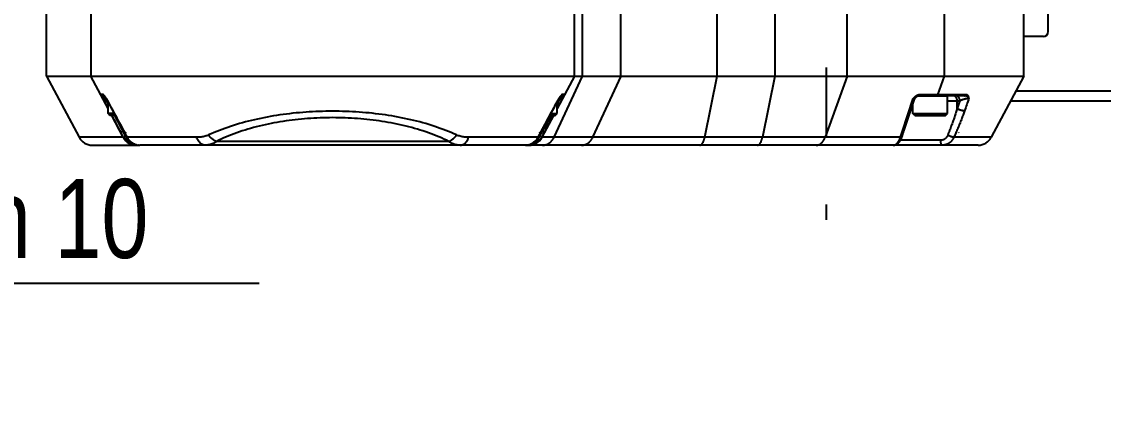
# Model space of a CAD drawing. Extents: x 0 to 3364, y 0 to 2376.
# Drawn here: x 1660.5 to 1879.7, y 1773.5 to 1853 of the extents above; entities that cross this region are included whole.
import ezdxf

# ---------------------------------------------------------------- set-up
doc = ezdxf.new("R2010")
doc.units = 0
doc.header["$LTSCALE"] = 185.02
doc.header["$PDMODE"] = 3
doc.header["$PDSIZE"] = 0.3125
doc.linetypes.add('CENTER', pattern=[0.6, 0.375, -0.075, 0.075, -0.075])
doc.layers.get('0').update_dxf_attribs({"linetype": 'CONTINUOUS'})
doc.layers.get('DEFPOINTS').update_dxf_attribs({"linetype": 'CONTINUOUS'})
doc.layers.add('95_ALL_DIM', color=7, linetype='CONTINUOUS')
doc.layers.add('DEFAULT_1', color=7, linetype='CENTER')
doc.styles.get("Standard").update_dxf_attribs({"font": 'txt', "width": 0.8})
doc.dimstyles.new('DIMSTYLE_17', dxfattribs={"dimtxt": 16, "dimasz": 6, "dimexe": 0.18, "dimexo": 0.0625, "dimgap": 0.09, "dimtad": 1, "dimtih": 1, "dimtoh": 1, "dimdec": 3, "dimdsep": 46, "dimtxsty": 'Standard', "dimblk": 'OPEN', "dimblk1": 'OPEN', "dimblk2": 'OPEN', "dimcen": 0.09, "dimadec": 0, "dimazin": 0, "dimtp": 0.1, "dimtm": 0.1, "dimtfac": 1, "dimtdec": 3, "dimtofl": 0, "dimtmove": 0, "dimatfit": 3, "dimldrblk": 'OPEN', "dimfxl": 1, "dimtolj": 1, "dimarcsym": 0})

# ---------------------------------------------------------------- blocks, each defined once
blk = doc.blocks.new('_OPEN')
at = {"color": 0, "linetype": 'ByBlock'}
for p, q in [((0, 0), (-1, 0.233)), ((-1, -0.233), (0, 0)), ((-1, 0), (0, 0))]:
    blk.add_line(p, q, dxfattribs=at)
blk = doc.blocks.new('*D70')
at = {"layer": '95_ALL_DIM', "color": 0, "transparency": 16777216}
for p, q in [((1514.45, 1799.96), (1448.48, 1917.47)), ((1708.65, 1799.96), (1514.45, 1799.96))]:
    blk.add_line(p, q, dxfattribs=at)
at = {"layer": 'DEFPOINTS', "color": 0, "transparency": 16777216}
for p in [(1445.54, 1922.7), (1447.5, 1919.21)]:
    blk.add_point(p, dxfattribs=at)
at = {"layer": '95_ALL_DIM', "color": 0, "transparency": 16777216, "xscale": 6, "yscale": 6, "zscale": 6, "rotation": 119.3088437469556}
blk.add_blockref('_OPEN', (1445.54, 1922.7), dxfattribs=at)
at = {"layer": '95_ALL_DIM', "color": 0, "transparency": 16777216, "insert": (1624.39, 1810.71), "char_height": 16, "attachment_point": 5}
blk.add_mtext('\\A1;2-M∅4 depth 10', dxfattribs=at)

msp = doc.modelspace()

# ---------------------------------------------------------------- linework, layer by layer
for p, q in [((1772.5239, 1841.9577), (1772.5239, 1868.9577)), ((1774.0741, 1862.9577), (1774.0741, 1841.9577)), ((1781.9477, 1841.9577), (1781.9477, 1862.9577)), ((1801.4124, 1841.9577), (1801.4124, 1862.9577)), ((1813.1003, 1862.9577), (1813.1003, 1841.9577)), ((1827.7228, 1862.9577), (1827.7228, 1841.9577)), ((1847.3933, 1858.4577), (1847.3933, 1841.9577)), ((1863.5239, 1858.4577), (1863.5239, 1841.9577)), ((1665.5239, 1857.9577), (1665.5239, 1841.9577)), ((1674.5239, 1857.9577), (1674.5239, 1841.9577)), ((1868.5239, 1850.9577), (1868.5239, 1858.219)), ((1867.5239, 1849.9577), (1863.5239, 1849.9577)), ((1665.5239, 1841.9577), (1863.5678, 1841.9577)), ((1665.5678, 1841.9577), (1672.1655, 1829.5492)), ((1678.0239, 1835.3751), (1674.5239, 1841.9577)), ((1774.1181, 1841.9577), (1768.3678, 1829.5492)), ((1772.5239, 1841.9577), (1769.0239, 1835.3751)), ((1776.2414, 1829.5492), (1781.9916, 1841.9577)), ((1798.9166, 1829.5492), (1801.4563, 1841.9577)), ((1813.1442, 1841.9577), (1810.6045, 1829.5492)), ((1827.7667, 1841.9577), (1823.2975, 1829.5492)), ((1847.4373, 1841.9577), (1846.073, 1838.1699)), ((1863.5678, 1841.9577), (1856.9701, 1829.5492)), ((1861.9727, 1838.9577), (1885.5239, 1838.9577)), ((1676.7045, 1838.2229), (1676.5097, 1838.2229)), ((1676.9823, 1838.2229), (1676.7045, 1838.2229)), ((1677.2572, 1837.9577), (1676.9512, 1837.9577)), ((1677.2188, 1837.8189), (1677.2867, 1837.7123)), ((1677.3994, 1837.5281), (1677.4358, 1837.4669)), ((1677.4355, 1837.4675), (1677.4574, 1837.4285)), ((1677.4578, 1837.7012), (1677.5011, 1837.6396)), ((1678.0239, 1836.3671), (1677.4608, 1837.4221)), ((1678.0239, 1834.3577), (1678.0239, 1836.7133)), ((1768.4249, 1835.6047), (1769.4125, 1837.4328)), ((1769.5877, 1837.4234), (1769.0239, 1836.3671)), ((1769.0239, 1834.3577), (1769.0239, 1836.7133)), ((1769.539, 1837.6286), (1769.5806, 1837.6879)), ((1769.5806, 1837.6879), (1769.6202, 1837.743)), ((1769.5904, 1837.4285), (1769.6126, 1837.468)), ((1769.6125, 1837.4679), (1769.6903, 1837.5974)), ((1769.6903, 1837.5974), (1769.7325, 1837.6663)), ((1769.7325, 1837.6663), (1769.7752, 1837.7347)), ((1769.7752, 1837.7347), (1769.8033, 1837.779)), ((1770.0966, 1837.9577), (1769.7906, 1837.9577)), ((1769.8033, 1837.779), (1769.8309, 1837.8218)), ((1769.8265, 1837.9964), (1769.8351, 1838.005)), ((1769.8963, 1837.92), (1769.9224, 1837.9577)), ((1770.0966, 1838.2229), (1770.0655, 1838.2229)), ((1770.5381, 1838.2229), (1770.0966, 1838.2229)), ((1838.9536, 1830.7972), (1841.1611, 1837.4271)), ((1839.2623, 1830.8239), (1841.4094, 1837.2732)), ((1848.1025, 1837.8577), (1841.9225, 1837.8577)), ((1842.1293, 1837.9311), (1842.129, 1837.931)), ((1851.5615, 1837.9577), (1842.3437, 1837.9577)), ((1851.8432, 1838.1699), (1842.5829, 1838.1699)), ((1848.1025, 1834.3577), (1848.1025, 1837.8577)), ((1848.1025, 1836.9577), (1850.6052, 1836.9577)), ((1850.0686, 1835.408), (1850.0686, 1836.9577)), ((1860.9093, 1836.9577), (1898.5239, 1836.9577)), ((1679.297, 1834.3577), (1678.0239, 1834.3577)), ((1678.4239, 1833.9577), (1678.0239, 1834.3577)), ((1767.2846, 1833.4955), (1768.4249, 1835.6047)), ((1767.7508, 1834.3577), (1769.0239, 1834.3577)), ((1768.6239, 1833.9577), (1769.0239, 1834.3577)), ((1841.1025, 1834.3577), (1841.1025, 1836.3513)), ((1841.1025, 1834.3577), (1848.1025, 1834.3577)), ((1841.5025, 1833.9577), (1841.1025, 1834.3577)), ((1847.7025, 1833.9577), (1848.1025, 1834.3577)), ((1679.5133, 1833.9577), (1678.4239, 1833.9577)), ((1681.1216, 1829.5492), (1678.7776, 1833.9577)), ((1679.3099, 1833.9577), (1680.7612, 1831.2384)), ((1679.3706, 1834.2215), (1680.481, 1832.1688)), ((1768.2702, 1833.9577), (1765.9262, 1829.5492)), ((1766.2385, 1831.5617), (1767.2846, 1833.4955)), ((1767.7379, 1833.9577), (1766.3045, 1831.2719)), ((1767.5345, 1833.9577), (1768.6239, 1833.9577)), ((1841.5025, 1833.9577), (1847.7025, 1833.9577)), ((1680.6411, 1830.5815), (1681.0072, 1830.7762)), ((1680.6417, 1831.4625), (1680.8133, 1831.5541)), ((1680.6565, 1831.8733), (1680.6445, 1831.8668)), ((1680.7612, 1831.2384), (1681.0783, 1830.6425)), ((1681.0783, 1830.6425), (1681.3949, 1830.0454)), ((1681.3949, 1830.0454), (1681.6558, 1829.5519)), ((1681.5239, 1830.5858), (1681.5239, 1830.4577)), ((1681.5239, 1830.4577), (1681.5935, 1830.4577)), ((1765.1693, 1829.5534), (1765.5071, 1830.1934)), ((1765.392, 1829.5519), (1765.7951, 1830.3139)), ((1765.4543, 1830.4577), (1765.5239, 1830.4577)), ((1765.5071, 1830.1934), (1765.6901, 1830.538)), ((1765.5239, 1830.5858), (1765.5239, 1830.4577)), ((1765.7951, 1830.3139), (1765.9874, 1830.6761)), ((1765.9874, 1830.6761), (1766.3045, 1831.2719)), ((1766.4067, 1830.5815), (1766.0406, 1830.7762)), ((1766.4061, 1831.4625), (1766.2344, 1831.5541)), ((1766.3913, 1831.8733), (1766.4033, 1831.8668)), ((1850.3639, 1830.4577), (1850.2968, 1830.4577)), ((1850.3639, 1830.5082), (1850.3639, 1830.4577)), ((1681.1904, 1829.5492), (1672.1655, 1829.5492)), ((1674.8143, 1827.9577), (1684.4686, 1827.9577)), ((1681.6558, 1829.552), (1681.7008, 1829.4699)), ((1695.9645, 1829.5492), (1681.8969, 1829.5492)), ((1684.4374, 1827.9579), (1684.4722, 1827.9577)), ((1762.5756, 1827.9577), (1684.4722, 1827.9577)), ((1747.0739, 1828.7191), (1699.9739, 1828.7191)), ((1765.1509, 1829.5492), (1751.0833, 1829.5492)), ((1762.5756, 1827.9577), (1762.6132, 1827.9579)), ((1854.3213, 1827.9577), (1762.6132, 1827.9577)), ((1762.6141, 1827.958), (1762.7586, 1827.9637)), ((1762.7722, 1827.9578), (1762.861, 1827.9591)), ((1762.861, 1827.9591), (1763.1384, 1827.9809)), ((1765.3682, 1829.5079), (1765.392, 1829.552)), ((1838.5586, 1829.5492), (1765.8573, 1829.5492)), ((1846.7293, 1828.9577), (1838.5861, 1828.9577)), ((1856.9701, 1829.5492), (1849.4008, 1829.5492))]:
    msp.add_line(p, q)
for points in [[(1677.1253, 1837.9577), (1677.133, 1837.9468), (1677.1592, 1837.9087), (1677.1879, 1837.866), (1677.2188, 1837.8189)], [(1677.1936, 1838.0228), (1677.1993, 1838.0177), (1677.2112, 1838.0065), (1677.2292, 1837.9882), (1677.2516, 1837.964)], [(1677.2516, 1837.964), (1677.2778, 1837.9342), (1677.308, 1837.8982), (1677.3413, 1837.8568), (1677.3775, 1837.8101), (1677.4164, 1837.7581), (1677.4578, 1837.7012)], [(1677.2867, 1837.7123), (1677.323, 1837.6538), (1677.3608, 1837.5921), (1677.3994, 1837.5281)], [(1677.5011, 1837.6396), (1677.5463, 1837.5739), (1677.5892, 1837.5097)], [(1677.5893, 1837.5096), (1677.6047, 1837.4855), (1677.6353, 1837.4328)], [(1677.6353, 1837.4328), (1677.8207, 1837.0896), (1679.3706, 1834.2215)], [(1769.4125, 1837.4328), (1769.4373, 1837.476), (1769.4587, 1837.5099)], [(1769.4586, 1837.5097), (1769.4957, 1837.5651), (1769.539, 1837.6286)], [(1769.6202, 1837.743), (1769.6578, 1837.7936), (1769.693, 1837.8396), (1769.7257, 1837.8808), (1769.7558, 1837.9175), (1769.7831, 1837.9493), (1769.8066, 1837.9754), (1769.8265, 1837.9964)], [(1769.8309, 1837.8218), (1769.8578, 1837.8628), (1769.8709, 1837.8824), (1769.8838, 1837.9016), (1769.8963, 1837.92)], [(1842.129, 1837.931), (1842.1413, 1837.9338), (1842.1664, 1837.9391), (1842.1911, 1837.9438), (1842.2155, 1837.9477), (1842.2394, 1837.951), (1842.263, 1837.9536), (1842.2861, 1837.9556), (1842.3087, 1837.9569), (1842.3309, 1837.9575), (1842.3434, 1837.9577)], [(1680.481, 1832.1688), (1680.7912, 1831.5953), (1680.9738, 1831.2559), (1681.1567, 1830.9147), (1681.3397, 1830.5718), (1681.5228, 1830.2272)], [(1681.5228, 1830.2272), (1681.706, 1829.8809), (1681.8785, 1829.5534)], [(1765.6901, 1830.538), (1765.873, 1830.881), (1766.0559, 1831.2222), (1766.2385, 1831.5617)], [(1838.9555, 1829.8545), (1838.9974, 1829.9919), (1839.04, 1830.1297), (1839.0832, 1830.2679), (1839.127, 1830.4064), (1839.1715, 1830.5452), (1839.2166, 1830.6844), (1839.2623, 1830.8239)], [(1681.7008, 1829.4699), (1681.8513, 1829.2316), (1682.0233, 1829.0087)], [(1681.8786, 1829.5535), (1682.011, 1829.326), (1682.1588, 1829.1159), (1682.3237, 1828.9195), (1682.5045, 1828.7379), (1682.6998, 1828.5726), (1682.9083, 1828.4248), (1683.1283, 1828.2955), (1683.3579, 1828.186), (1683.5956, 1828.0973), (1683.8395, 1828.0298), (1684.0878, 1827.9841), (1684.3384, 1827.9609), (1684.4366, 1827.958)], [(1682.0233, 1829.0087), (1682.2151, 1828.803), (1682.4253, 1828.6162), (1682.652, 1828.4501), (1682.8929, 1828.3062), (1683.1459, 1828.1857), (1683.4085, 1828.0901), (1683.6781, 1828.0199), (1683.9527, 1827.9757)], [(1683.9527, 1827.9757), (1684.2299, 1827.9581), (1684.2757, 1827.9578)], [(1762.7586, 1827.9637), (1763.0683, 1828.0012), (1763.3733, 1828.0729), (1763.6697, 1828.1776), (1763.9539, 1828.3141), (1764.2228, 1828.4806), (1764.4732, 1828.6752), (1764.7019, 1828.8955), (1764.9067, 1829.1392), (1765.0849, 1829.4036), (1765.1693, 1829.5536)], [(1763.1384, 1827.9809), (1763.4129, 1828.0293), (1763.6818, 1828.1036), (1763.9432, 1828.2034), (1764.1945, 1828.3277), (1764.4332, 1828.4753), (1764.6573, 1828.6447), (1764.8645, 1828.8345), (1765.0531, 1829.0428)], [(1765.0531, 1829.0428), (1765.2215, 1829.2679), (1765.3682, 1829.5079)], [(1837.1205, 1827.9577), (1837.1366, 1827.9578), (1837.1728, 1827.9587), (1837.209, 1827.9607), (1837.245, 1827.9636), (1837.281, 1827.9676), (1837.317, 1827.9725), (1837.3531, 1827.9785), (1837.3892, 1827.9855), (1837.4254, 1827.9936), (1837.4618, 1828.0027), (1837.4982, 1828.0129), (1837.5349, 1828.0243), (1837.5717, 1828.0368), (1837.6088, 1828.0506), (1837.6459, 1828.0655), (1837.6832, 1828.0817), (1837.7205, 1828.0992), (1837.7577, 1828.1179), (1837.7948, 1828.1378), (1837.8319, 1828.1589), (1837.8686, 1828.1812), (1837.9051, 1828.2047), (1837.9414, 1828.2294), (1837.9773, 1828.2552), (1838.0128, 1828.282), (1838.048, 1828.3101), (1838.083, 1828.3393), (1838.1177, 1828.3698), (1838.1521, 1828.4016), (1838.1865, 1828.4348), (1838.2208, 1828.4695), (1838.2551, 1828.5058), (1838.2893, 1828.5437), (1838.3238, 1828.5837), (1838.3583, 1828.6255), (1838.3922, 1828.6687), (1838.4257, 1828.7131), (1838.4586, 1828.7589), (1838.4906, 1828.8054), (1838.5215, 1828.8524), (1838.5515, 1828.9), (1838.5806, 1828.9482), (1838.6089, 1828.997), (1838.6363, 1829.0465), (1838.6629, 1829.0965), (1838.6888, 1829.1472), (1838.7138, 1829.1984), (1838.738, 1829.2503), (1838.7615, 1829.3028), (1838.7842, 1829.3558), (1838.8062, 1829.4095), (1838.8274, 1829.4638), (1838.8479, 1829.5187), (1838.8676, 1829.5743), (1838.8866, 1829.6305), (1838.9049, 1829.6873), (1838.9555, 1829.8545)]]:
    msp.add_lwpolyline(points)
for centre, radius, start, end in [((1867.5239, 1850.9577), 1, 270, 360), ((1676.9512, 1838.4577), 0.5, 207.999927, 269.999846), ((1770.0966, 1838.4577), 0.5, 270.00007, 332.000033), ((1842.3583, 1836.9577), 1, 103.239772, 161.584326), ((1848.0025, 1837.8577), 0.1, 0, 90), ((1674.8143, 1830.9577), 3, 208, 270), ((1683.7704, 1830.9577), 3, 208.669363, 270), ((1763.2774, 1830.9577), 3, 270, 331.329418), ((1854.3213, 1830.9577), 3, 270, 332)]:
    msp.add_arc(centre, radius, start, end)
for points, start_tangent, end_tangent in [([(1676.6961, 1838.0308), (1676.7076, 1838.0021), (1676.7338, 1837.9471)], (0.37085883, -0.92868925), (0.45451798, -0.89073756)), ([(1676.7338, 1837.9471), (1676.7619, 1837.893), (1676.8151, 1837.7877), (1676.8654, 1837.689)], (0.45451798, -0.89073756), (0.45673965, -0.88960041)), ([(1676.8654, 1837.689), (1676.9154, 1837.5917), (1676.9696, 1837.4869)], (0.45673965, -0.88960041), (0.46015893, -0.88783656)), ([(1677.0519, 1837.9577), (1676.9622, 1837.8794), (1676.9422, 1837.7741), (1676.9413, 1837.6788)], (-0.99999934, -0.00114609), (0.04091835, -0.99916249)), ([(1676.9413, 1837.6788), (1676.9419, 1837.6674), (1676.9542, 1837.5695), (1676.9745, 1837.4914)], (0.04091835, -0.99916249), (0.31399199, -0.94942563)), ([(1676.9696, 1837.4869), (1676.99, 1837.4475)], (0.46015893, -0.88783656), (0.46130242, -0.88724296)), ([(1676.9745, 1837.4914), (1676.9883, 1837.4542)], (0.31399199, -0.94942563), (0.38618736, -0.92242036)), ([(1677.0081, 1838.2202), (1676.9823, 1838.2229)], (-0.97784501, 0.20933022), (-0.99999895, 0.00145206)), ([(1677.0134, 1838.1717), (1676.9823, 1838.2229)], (-0.56867377, 0.82256316), (-0.46573838, 0.88492246)), ([(1676.9883, 1837.4542), (1677.0007, 1837.4272)], (0.38618736, -0.92242036), (0.44521296, -0.89542472)), ([(1676.99, 1837.4475), (1677.0007, 1837.4269)], (0.46130242, -0.88724296), (0.46195173, -0.88690507)), ([(1677.0006, 1837.4272), (1677.2427, 1837.3449), (1677.5357, 1837.2454)], (0.94270502, -0.3336274), (0.94646301, -0.32281227)), ([(1677.0801, 1837.2777), (1677.0007, 1837.4269)], (-0.4695345, 0.88291412), (-0.46953424, 0.88291427)), ([(1677.1418, 1838.1184), (1677.0081, 1838.2202)], (-0.63966742, 0.7686518), (-0.97784501, 0.20933022)), ([(1677.2135, 1838.0029), (1677.0925, 1838.0822), (1677.0134, 1838.1717)], (-0.90791862, 0.41914648), (-0.56867377, 0.82256316)), ([(1677.0961, 1837.2475), (1677.0801, 1837.2777)], (-0.46953456, 0.8829141), (-0.46953451, 0.88291412)), ([(1677.122, 1837.1989), (1677.0961, 1837.2475)], (-0.46953464, 0.88291405), (-0.46953456, 0.8829141)), ([(1677.1382, 1837.1685), (1677.122, 1837.1989)], (-0.46953469, 0.88291402), (-0.46953464, 0.88291405)), ([(1678.0239, 1835.5029), (1677.1382, 1837.1685)], (-0.4695363, 0.88291317), (-0.46953469, 0.88291402)), ([(1677.1773, 1838.0748), (1677.1418, 1838.1184)], (-0.63141903, 0.77544181), (-0.63966742, 0.7686518)), ([(1677.4251, 1837.7632), (1677.3005, 1837.9291), (1677.1773, 1838.0748)], (-0.58033666, 0.81437667), (-0.63141903, 0.77544181)), ([(1677.3138, 1837.8884), (1677.3183, 1837.8478), (1677.3424, 1837.7123), (1677.3483, 1837.6883)], (0.07160412, -0.99743313), (0.25065987, -0.96807522)), ([(1677.3483, 1837.6883), (1677.3867, 1837.5684), (1677.4355, 1837.4676)], (0.25065987, -0.96807522), (0.50877061, -0.86090212)), ([(1677.652, 1837.4271), (1677.5438, 1837.5921), (1677.4251, 1837.7632)], (-0.53932272, 0.84209916), (-0.58033666, 0.81437667)), ([(1677.4574, 1837.4286), (1677.5863, 1837.3847), (1677.6782, 1837.3535)], (0.94716484, -0.3207472), (0.94670762, -0.32209421)), ([(1677.652, 1837.4271), (1677.5893, 1837.5095)], (-0.65515164, 0.75549741), (-0.55323096, 0.83302791)), ([(1677.6407, 1837.431), (1677.652, 1837.4271)], (-0.94965576, 0.31329528), (0.94610019, -0.3238741)), ([(1677.652, 1837.4271), (1679.1639, 1834.6308), (1680.6565, 1831.8733)], (0.47539745, -0.87977114), (0.47627879, -0.87929432)), ([(1766.3913, 1831.8733), (1767.8855, 1834.6337), (1769.3958, 1837.4271)], (0.47627879, 0.87929432), (0.47539755, 0.87977109)), ([(1769.9096, 1837.1685), (1769.0239, 1835.5029)], (-0.4695344, -0.88291418), (-0.46953506, -0.88291383)), ([(1769.3696, 1837.3534), (1769.5872, 1837.4274)], (0.94658198, 0.32246327), (-0.94568436, -0.32508628)), ([(1769.4584, 1837.51), (1769.3956, 1837.4269)], (-0.55236505, -0.83360234), (-0.65331949, -0.75708233)), ([(1769.3957, 1837.427), (1769.4125, 1837.4329)], (0.94540921, 0.32588561), (-0.94748447, -0.31980179)), ([(1769.4171, 1837.4602), (1769.3958, 1837.4271)], (-0.54267006, -0.83994596), (-0.53833846, -0.84272873)), ([(1769.5847, 1837.7097), (1769.5337, 1837.636), (1769.4617, 1837.5285), (1769.4171, 1837.4602)], (-0.57468759, -0.81837288), (-0.54267006, -0.83994596)), ([(1769.9135, 1838.1186), (1769.8591, 1838.0623), (1769.7758, 1837.9645), (1769.6922, 1837.8576), (1769.6109, 1837.7468), (1769.5847, 1837.7097)], (-0.70397413, -0.71022561), (-0.57468759, -0.81837288)), ([(1769.5904, 1837.4285), (1769.5872, 1837.4274)], (-0.94562302, -0.32526467), (-0.94568436, -0.32508627)), ([(1769.6123, 1837.4682), (1769.6425, 1837.5248), (1769.6804, 1837.6223), (1769.6911, 1837.6573)], (0.50901934, 0.86075508), (0.2758338, 0.96120534)), ([(1769.6223, 1837.2828), (1769.7204, 1837.3161)], (0.94688261, 0.32157943), (0.94692814, 0.32144532)), ([(1769.6911, 1837.6573), (1769.7037, 1837.7052)], (0.2758338, 0.96120534), (0.23660514, 0.97160589)), ([(1769.7037, 1837.7052), (1769.7094, 1837.7296), (1769.719, 1837.7791)], (0.23660514, 0.97160589), (0.16931683, 0.98556167)), ([(1769.719, 1837.7791), (1769.7286, 1837.8403), (1769.7346, 1837.8885)], (0.16931683, 0.98556167), (0.07468885, 0.99720689)), ([(1769.7204, 1837.3161), (1769.8058, 1837.3451)], (0.94692814, 0.32144532), (0.94699432, 0.3212503)), ([(1769.8058, 1837.3451), (1769.8781, 1837.3696)], (0.94699432, 0.3212503), (0.94697622, 0.32130366)), ([(1769.8341, 1838.0029), (1769.9554, 1838.0822), (1770.0344, 1838.1717)], (0.90802075, 0.4189252), (0.56865299, 0.82257752)), ([(1769.8781, 1837.3696), (1770.0389, 1837.4243)], (0.94697622, 0.32130366), (0.94632665, 0.3232118)), ([(1769.9251, 1837.1975), (1769.9096, 1837.1685)], (-0.46953438, -0.88291419), (-0.4695344, -0.88291418)), ([(1770.0655, 1838.2229), (1769.9387, 1838.144), (1769.9135, 1838.1186)], (-0.99999889, 0.00148783), (-0.70397413, -0.71022561)), ([(1769.9517, 1837.2475), (1769.9251, 1837.1975)], (-0.46953435, -0.8829142), (-0.46953438, -0.88291419)), ([(1769.9683, 1837.2787), (1769.9517, 1837.2475)], (-0.46953434, -0.88291421), (-0.46953435, -0.8829142)), ([(1770.0472, 1837.4271), (1769.9683, 1837.2787)], (-0.46953424, -0.88291426), (-0.46953433, -0.88291421)), ([(1770.0086, 1837.9563), (1769.996, 1837.9577)], (-0.97848079, 0.20633793), (-0.99999969, 0.00078682)), ([(1770.0707, 1837.483), (1770.0811, 1837.5158), (1770.1023, 1837.6273), (1770.1071, 1837.7481), (1770.0894, 1837.8677), (1770.0086, 1837.9563)], (0.33218818, 0.94321313), (-0.97848079, 0.20633793)), ([(1770.0344, 1838.1717), (1770.0655, 1838.2229)], (0.56865299, 0.82257752), (0.46573598, 0.88492372)), ([(1770.0389, 1837.4243), (1770.0472, 1837.4271)], (0.94632665, 0.3232118), (0.9462699, 0.32337791)), ([(1770.0472, 1837.4271), (1770.0552, 1837.4442)], (0.44388811, 0.89608222), (0.40788198, 0.91303466)), ([(1770.0472, 1837.4271), (1770.0537, 1837.4396)], (0.46123382, 0.88727863), (0.46102185, 0.88738878)), ([(1770.0537, 1837.4396), (1770.0827, 1837.4956)], (0.46102185, 0.88738878), (0.45985212, 0.88799551)), ([(1770.0552, 1837.4442), (1770.0707, 1837.483)], (0.40788198, 0.91303466), (0.33218818, 0.94321313)), ([(1770.0827, 1837.4956), (1770.0907, 1837.511), (1770.1161, 1837.5601)], (0.45985212, 0.88799551), (0.45855854, 0.88866421)), ([(1770.1161, 1837.5601), (1770.1434, 1837.6131), (1770.202, 1837.7274)], (0.45855854, 0.88866421), (0.45173931, 0.89214999)), ([(1770.202, 1837.7274), (1770.2629, 1837.8473), (1770.2735, 1837.8675)], (0.45173931, 0.89214999), (0.46530522, 0.8851503)), ([(1770.2735, 1837.8675), (1770.3243, 1837.97), (1770.35, 1838.0317)], (0.46530522, 0.8851503), (0.42321566, 0.90602897)), ([(1842.5829, 1838.1699), (1842.4858, 1838.1659), (1842.3862, 1838.1541), (1842.2846, 1838.1344), (1842.1816, 1838.1071), (1842.0779, 1838.0722), (1841.9739, 1838.0299), (1841.8715, 1837.9813), (1841.7754, 1837.9292), (1841.6912, 1837.8783), (1841.6182, 1837.8301), (1841.5545, 1837.7846), (1841.4988, 1837.7424), (1841.4493, 1837.7027), (1841.4057, 1837.6661), (1841.3672, 1837.6323), (1841.3326, 1837.6007), (1841.3014, 1837.5714), (1841.2737, 1837.5445), (1841.2488, 1837.5197), (1841.2258, 1837.4962), (1841.204, 1837.4734), (1841.1827, 1837.4506), (1841.1611, 1837.4271)], (-1, -0.00000257), (-0.67123957, -0.74124047)), ([(1842.1204, 1837.9289), (1842.0607, 1837.9128), (1841.9849, 1837.8879), (1841.9074, 1837.8577), (1841.8292, 1837.823), (1841.7538, 1837.7857), (1841.6858, 1837.7494), (1841.6249, 1837.7149), (1841.5698, 1837.6825), (1841.5201, 1837.6523), (1841.4743, 1837.6239), (1841.4326, 1837.5978), (1841.3945, 1837.5737), (1841.359, 1837.5511), (1841.3259, 1837.5302), (1841.2956, 1837.511), (1841.2675, 1837.4932), (1841.2408, 1837.4765), (1841.2147, 1837.4602), (1841.1884, 1837.4439), (1841.1611, 1837.4271)], (-0.97158613, -0.23668628), (-0.85259934, -0.52256517)), ([(1841.1611, 1837.4271), (1841.2027, 1837.4246), (1841.2414, 1837.4203), (1841.2768, 1837.4143), (1841.3087, 1837.4065), (1841.3367, 1837.397), (1841.3608, 1837.3857), (1841.3806, 1837.3727), (1841.3961, 1837.358), (1841.4072, 1837.3414), (1841.4136, 1837.3232), (1841.4153, 1837.3031), (1841.4119, 1837.2815), (1841.4096, 1837.2736)], (0.99921273, -0.03967266), (-0.31559138, -0.94889519)), ([(1842.129, 1837.931), (1842.1204, 1837.9289)], (-0.97335524, -0.22930236), (-0.97158613, -0.23668628)), ([(1842.3437, 1837.9577), (1842.373, 1837.96), (1842.4019, 1837.967), (1842.4301, 1837.9785), (1842.4573, 1837.9945), (1842.4832, 1838.0148), (1842.5075, 1838.039), (1842.5299, 1838.067), (1842.55, 1838.0984), (1842.5678, 1838.1328), (1842.5829, 1838.1699)], (1, 0), (0.33886402, 0.94083536)), ([(1845.8338, 1837.9577), (1845.8604, 1837.9596), (1845.8867, 1837.9654), (1845.9126, 1837.9749), (1845.9376, 1837.9882), (1845.9617, 1838.0051), (1845.9846, 1838.0253), (1846.0059, 1838.0488), (1846.0257, 1838.0753), (1846.0435, 1838.1044), (1846.0593, 1838.1361), (1846.073, 1838.1699)], (1, 0), (0.33886446, 0.9408352)), ([(1850.0686, 1836.9577), (1850.0659, 1837.0402), (1850.0579, 1837.1222), (1850.0447, 1837.2031), (1850.0263, 1837.2824), (1850.0028, 1837.3593), (1849.9744, 1837.4336), (1849.9414, 1837.5046), (1849.9039, 1837.5719), (1849.8622, 1837.6349), (1849.8166, 1837.6934), (1849.7673, 1837.7468), (1849.7148, 1837.7948), (1849.6593, 1837.8371), (1849.6014, 1837.8734), (1849.5412, 1837.9035), (1849.4794, 1837.9271), (1849.4162, 1837.944), (1849.3522, 1837.9542), (1849.2877, 1837.9577)], (0, 1), (-1, 0)), ([(1850.6052, 1836.9577), (1850.6025, 1837.0402), (1850.5945, 1837.1222), (1850.5813, 1837.2031), (1850.5629, 1837.2824), (1850.5394, 1837.3593), (1850.5111, 1837.4336), (1850.478, 1837.5046), (1850.4405, 1837.5719), (1850.3988, 1837.6349), (1850.3532, 1837.6934), (1850.3039, 1837.7468), (1850.2514, 1837.7948), (1850.196, 1837.8371), (1850.138, 1837.8734), (1850.0778, 1837.9035), (1850.016, 1837.9271), (1849.9528, 1837.944), (1849.8888, 1837.9542), (1849.8243, 1837.9577)], (0, 1), (-1, 0)), ([(1850.6052, 1836.9577), (1850.3355, 1836.1787), (1850.0686, 1835.408)], (-0.32698728, -0.94502874), (-0.32744426, -0.9448705)), ([(1850.6052, 1836.9577), (1850.6704, 1836.9924), (1850.7392, 1837.0269), (1850.8111, 1837.0609), (1850.8855, 1837.0943), (1850.962, 1837.1267), (1851.0401, 1837.1581), (1851.1193, 1837.1883), (1851.199, 1837.2171), (1851.2788, 1837.2444), (1851.3583, 1837.2701), (1851.4371, 1837.2942), (1851.5147, 1837.3164), (1851.591, 1837.3369), (1851.6656, 1837.3556), (1851.7381, 1837.3724), (1851.8086, 1837.3874), (1851.8767, 1837.4005), (1851.9425, 1837.4119), (1852.0056, 1837.4214), (1852.0657, 1837.429), (1852.1226, 1837.4349), (1852.1765, 1837.4389), (1852.2272, 1837.4412), (1852.2748, 1837.4418), (1852.3192, 1837.4407), (1852.3602, 1837.4379), (1852.3978, 1837.4333), (1852.4318, 1837.4271)], (0.87640055, 0.48158288), (0.97690339, -0.21368147)), ([(1851.5615, 1837.9577), (1851.596, 1837.96), (1851.63, 1837.967), (1851.6633, 1837.9785), (1851.6953, 1837.9945), (1851.7258, 1838.0148), (1851.7544, 1838.039), (1851.7807, 1838.067), (1851.8045, 1838.0984), (1851.8254, 1838.1328), (1851.8432, 1838.1699)], (1, -0.00000042), (0.39044752, 0.92062518)), ([(1852.4318, 1837.4271), (1852.4218, 1837.444), (1852.4118, 1837.4599), (1852.4015, 1837.4756), (1852.3906, 1837.4915), (1852.3787, 1837.508), (1852.3655, 1837.5256), (1852.3504, 1837.5448), (1852.3332, 1837.566), (1852.3136, 1837.5888), (1852.2916, 1837.6134), (1852.2665, 1837.64), (1852.2377, 1837.6687), (1852.2047, 1837.6996), (1852.1669, 1837.7325), (1852.1229, 1837.7673), (1852.0725, 1837.803), (1852.0171, 1837.8374), (1851.9578, 1837.8687), (1851.8964, 1837.8956), (1851.8331, 1837.9177), (1851.7678, 1837.9351), (1851.7007, 1837.9476), (1851.6319, 1837.9551), (1851.5615, 1837.9577)], (-0.49899932, 0.86660238), (-1, -0.0000002)), ([(1852.4318, 1837.4271), (1851.9999, 1836.1722), (1851.5747, 1834.9385)], (-0.32530984, -0.94560748), (-0.3259622, -0.9453828)), ([(1852.4318, 1837.4271), (1852.4314, 1837.4507), (1852.4307, 1837.4731), (1852.4297, 1837.495), (1852.4284, 1837.5172), (1852.4267, 1837.5403), (1852.4245, 1837.565), (1852.4215, 1837.5919), (1852.4176, 1837.6215), (1852.4124, 1837.6535), (1852.4057, 1837.6879), (1852.397, 1837.7251), (1852.3857, 1837.7654), (1852.3709, 1837.8086), (1852.3517, 1837.8546), (1852.3267, 1837.9034), (1852.2947, 1837.9534), (1852.2559, 1838.0015), (1852.2108, 1838.0453), (1852.1605, 1838.0829), (1852.1056, 1838.114), (1852.0461, 1838.1383), (1851.9823, 1838.1558), (1851.9146, 1838.1663), (1851.8432, 1838.1699)], (-0.01211177, 0.99992665), (-1, -0.00000335)), ([(1748.6331, 1830.0251), (1744.2181, 1831.755), (1739.3557, 1833.1099), (1734.2148, 1834.0723), (1728.9179, 1834.6453), (1723.5274, 1834.8365), (1718.1357, 1834.6457), (1712.8384, 1834.0731), (1707.6975, 1833.1111), (1702.8328, 1831.756), (1698.4147, 1830.0251)], (-0.90816041, 0.41862235), (-0.90816026, -0.41862266)), ([(1850.0686, 1835.408), (1849.7981, 1834.5409), (1849.5069, 1833.6551), (1849.196, 1832.7546), (1848.8665, 1831.8433), (1848.5209, 1830.9279), (1848.1632, 1830.0187)], (-0.29018226, -0.9569714), (-0.37253346, -0.92801876)), ([(1851.5747, 1834.9385), (1851.267, 1834.0714), (1850.9353, 1833.1857), (1850.5807, 1832.2852), (1850.2047, 1831.3738), (1849.8099, 1830.4585), (1849.4008, 1829.5492)], (-0.32596163, -0.945383), (-0.41729632, -0.90877048)), ([(1851.5747, 1834.9385), (1851.521, 1834.93), (1851.4627, 1834.9248), (1851.4001, 1834.9229), (1851.3337, 1834.9244), (1851.2641, 1834.9291), (1851.1915, 1834.9372), (1851.1166, 1834.9485), (1851.0399, 1834.963), (1850.9619, 1834.9805), (1850.8831, 1835.0009), (1850.804, 1835.0242), (1850.7253, 1835.0501), (1850.6474, 1835.0785), (1850.5709, 1835.1091), (1850.4963, 1835.1418), (1850.4242, 1835.1764), (1850.355, 1835.2125), (1850.2892, 1835.2499), (1850.2272, 1835.2885), (1850.1695, 1835.3279), (1850.1165, 1835.3678), (1850.0686, 1835.408)], (-0.98102738, -0.19386922), (-0.74772738, 0.66400585)), ([(1680.0334, 1831.7242), (1678.8457, 1833.9577)], (-0.46953489, 0.88291392), (-0.46953574, 0.88291346)), ([(1747.0739, 1828.7191), (1742.9615, 1830.4485), (1738.4101, 1831.8036), (1733.5836, 1832.7661), (1728.6017, 1833.3392), (1723.5272, 1833.5304), (1718.4516, 1833.3396), (1713.4693, 1832.7669), (1708.6427, 1831.8048), (1704.0892, 1830.4495), (1699.9739, 1828.7191)], (-0.89577583, 0.44450609), (-0.89577565, -0.44450645)), ([(1768.2021, 1833.9577), (1767.0144, 1831.7242)], (-0.46953509, -0.88291381), (-0.46953512, -0.88291379)), ([(1680.109, 1831.582), (1680.0334, 1831.7242)], (-0.46953492, 0.8829139), (-0.46953489, 0.88291392)), ([(1680.1554, 1831.4948), (1680.109, 1831.582)], (-0.46953495, 0.88291389), (-0.46953492, 0.8829139)), ([(1680.276, 1831.268), (1680.1554, 1831.4948)], (-0.46953502, 0.88291385), (-0.46953495, 0.88291389)), ([(1680.6411, 1830.5815), (1680.276, 1831.268)], (-0.46953541, 0.88291364), (-0.46953502, 0.88291385)), ([(1681.1904, 1829.5492), (1680.9155, 1830.0657), (1680.6411, 1830.5815)], (-0.47000883, 0.88266171), (-0.46953525, 0.88291372)), ([(1680.6565, 1831.8733), (1681.2752, 1830.7228)], (0.47627907, -0.87929418), (0.47088376, -0.88219527)), ([(1681.2752, 1830.7228), (1681.4821, 1830.3342)], (0.47088376, -0.88219527), (0.4690483, -0.88317251)), ([(1681.4821, 1830.3342), (1681.8969, 1829.5492)], (0.4690483, -0.88317251), (0.46532151, -0.88514173)), ([(1681.5239, 1830.5858), (1681.5703, 1830.5004), (1681.5935, 1830.4576)], (0.47771797, -0.87851326), (0.47639955, -0.87922891)), ([(1698.4147, 1830.0251), (1697.7067, 1829.7696), (1696.8878, 1829.607), (1695.9645, 1829.5492)], (-0.90806605, -0.41882699), (-1, 0.00004438)), ([(1699.9739, 1828.719), (1699.4074, 1829.0114), (1698.8765, 1829.4561), (1698.4147, 1830.0251)], (-0.93926423, 0.34319485), (-0.55835982, 0.82959889)), ([(1747.0739, 1828.7191), (1747.6404, 1829.0114), (1748.1713, 1829.4561), (1748.6331, 1830.0252)], (0.93928192, 0.34314644), (0.55836776, 0.82959354)), ([(1751.0833, 1829.5492), (1750.1605, 1829.6069), (1749.3413, 1829.7695), (1748.6331, 1830.0251)], (-1, -0.00004498), (-0.90806555, 0.41882808)), ([(1765.1509, 1829.5492), (1765.5573, 1830.3184), (1765.6943, 1830.576)], (0.46532117, 0.88514192), (0.47019146, 0.88256444)), ([(1765.4543, 1830.4577), (1765.5007, 1830.5431), (1765.5239, 1830.5858)], (0.47713292, 0.87883114), (0.47844721, 0.87811632)), ([(1765.6943, 1830.576), (1765.9707, 1831.0931), (1766.3913, 1831.8733)], (0.47019146, 0.88256444), (0.47627892, 0.87929426)), ([(1766.4067, 1830.5815), (1766.1322, 1830.0656), (1765.8573, 1829.5492)], (-0.46953534, -0.88291368), (-0.4700089, -0.88266167)), ([(1766.7718, 1831.268), (1766.4067, 1830.5815)], (-0.46953522, -0.88291374), (-0.46953541, -0.88291364)), ([(1766.8924, 1831.4948), (1766.7718, 1831.268)], (-0.46953517, -0.88291377), (-0.46953522, -0.88291374)), ([(1766.9388, 1831.582), (1766.8924, 1831.4948)], (-0.46953515, -0.88291378), (-0.46953517, -0.88291377)), ([(1767.0144, 1831.7242), (1766.9388, 1831.582)], (-0.46953512, -0.88291379), (-0.46953515, -0.88291378)), ([(1838.5586, 1829.5492), (1838.6856, 1829.965), (1838.8173, 1830.381), (1838.9536, 1830.7972)], (0.28724022, 0.95785858), (0.31590842, 0.94878969)), ([(1838.9536, 1830.7972), (1839.014, 1830.8013), (1839.0697, 1830.8086), (1839.1204, 1830.8192), (1839.1657, 1830.8329), (1839.2054, 1830.8496), (1839.239, 1830.8693), (1839.2665, 1830.8918), (1839.2875, 1830.9169), (1839.302, 1830.9445), (1839.3043, 1830.9508)], (0.9992535, 0.03863205), (0.31552165, 0.94891838)), ([(1848.1632, 1830.0187), (1848.1178, 1829.9138), (1848.0676, 1829.8128), (1848.0125, 1829.7161), (1847.9528, 1829.624), (1847.8886, 1829.5367), (1847.8199, 1829.4547), (1847.7472, 1829.3782), (1847.6704, 1829.3075), (1847.5898, 1829.2427), (1847.5056, 1829.1842), (1847.4181, 1829.132), (1847.3273, 1829.0864), (1847.2336, 1829.0474), (1847.1372, 1829.0154), (1847.0383, 1828.9902), (1846.9371, 1828.9722), (1846.834, 1828.9613), (1846.7293, 1828.9577)], (-0.37253495, -0.92801816), (-1, -0.00000463)), ([(1849.4008, 1829.5492), (1849.3519, 1829.5532), (1849.2982, 1829.5604), (1849.2401, 1829.5709), (1849.1779, 1829.5845), (1849.1122, 1829.6012), (1849.0434, 1829.6209), (1848.972, 1829.6433), (1848.8984, 1829.6684), (1848.8233, 1829.696), (1848.7471, 1829.7258), (1848.6703, 1829.7578), (1848.5936, 1829.7915), (1848.5174, 1829.8269), (1848.4423, 1829.8636), (1848.3688, 1829.9014), (1848.2974, 1829.94), (1848.2287, 1829.9792), (1848.1632, 1830.0187)], (-0.99877571, 0.04946808), (-0.85031381, 0.52627599)), ([(1850.3639, 1830.5082), (1850.3303, 1830.4829), (1850.2968, 1830.4577)], (-0.79815076, -0.60245777), (-0.79978363, -0.60028839)), ([(1681.1904, 1829.5492), (1681.2856, 1829.6524)], (-0.01667564, 0.99986095), (0.92673106, 0.37572534)), ([(1681.3088, 1829.3465), (1681.1904, 1829.5492)], (-0.53771449, 0.843127), (-0.4697917, 0.8827773)), ([(1681.2856, 1829.6524), (1681.425, 1829.6988), (1681.5481, 1829.7568)], (0.92673106, 0.37572534), (0.86336904, 0.50457298)), ([(1681.3288, 1829.3156), (1681.3088, 1829.3465)], (-0.54799931, 0.83647879), (-0.53771448, 0.843127)), ([(1681.4875, 1829.0957), (1681.3288, 1829.3156)], (-0.62098829, 0.78381984), (-0.54799931, 0.83647879)), ([(1683.8457, 1827.9577), (1683.0399, 1828.0671), (1682.2968, 1828.3856), (1681.6651, 1828.8911), (1681.4875, 1829.0957)], (-1, -0.00002784), (-0.62098829, 0.78381984)), ([(1681.5481, 1829.7568), (1681.597, 1829.7871)], (0.86336904, 0.50457298), (0.83891464, 0.54426301)), ([(1681.6554, 1829.5503), (1681.813, 1829.6778)], (-0.9699774, 0.24319506), (0.88446795, 0.46660095)), ([(1681.8969, 1829.5493), (1681.8793, 1829.5538)], (-0.99669154, -0.0812771), (-0.34723962, 0.93777644)), ([(1681.8969, 1829.5492), (1682.364, 1828.8904), (1682.9816, 1828.3846), (1683.7014, 1828.0665), (1684.4374, 1827.9579)], (0.46446494, -0.88559151), (0.99991869, -0.01275222)), ([(1683.8457, 1827.9577), (1683.7568, 1828.0066)], (-1, 0.00000001), (-0.67347855, 0.73920676)), ([(1684.2757, 1827.9577), (1684.2311, 1827.9667)], (-0.99999958, 0.00091287), (-0.92793227, 0.37274884)), ([(1697.6861, 1827.9577), (1696.9979, 1828.1507), (1696.3983, 1828.705), (1695.9645, 1829.5492)], (-1, 0), (-0.32663039, 0.94515215)), ([(1699.9739, 1828.7191), (1699.3146, 1828.3101), (1698.551, 1828.0501), (1697.6863, 1827.9577)], (-0.78244122, -0.62272444), (-1, 0.00002701)), ([(1749.3615, 1827.9577), (1748.4972, 1828.05), (1747.7333, 1828.31), (1747.0739, 1828.7191)], (-1, -0.00002714), (-0.78244358, 0.62272148)), ([(1749.3617, 1827.9577), (1750.0499, 1828.1507), (1750.6495, 1828.705), (1751.0833, 1829.5492)], (1, 0), (0.32662645, 0.94515351)), ([(1762.6132, 1827.9579), (1762.8345, 1827.9699)], (0.99990493, 0.0137891), (0.99558461, 0.09386846)), ([(1762.7722, 1827.9577), (1762.8167, 1827.9667)], (0.99999941, 0.00108214), (0.92792, 0.3727794)), ([(1762.8345, 1827.9699), (1763.3459, 1828.0664), (1764.0656, 1828.3841), (1764.6837, 1828.8902), (1765.1509, 1829.5492)], (0.99558461, 0.09386846), (0.46446483, 0.88559157)), ([(1765.5604, 1829.0957), (1765.3827, 1828.8912), (1764.7512, 1828.3857), (1764.008, 1828.0671), (1763.2021, 1827.9577)], (-0.62097263, -0.78383225), (-1, 0.00004496)), ([(1763.2021, 1827.9577), (1763.2916, 1828.0072)], (1, 0.00000001), (0.67106822, 0.74139561)), ([(1765.1509, 1829.5492), (1765.1685, 1829.5537)], (0.99668779, -0.08132309), (0.3471125, 0.9378235)), ([(1765.3924, 1829.5504), (1765.2348, 1829.6778)], (0.96998002, 0.24318462), (-0.88446994, 0.46659717)), ([(1765.4997, 1829.7568), (1765.4508, 1829.7871)], (-0.86338851, 0.50453967), (-0.83891715, 0.54425915)), ([(1765.7621, 1829.6524), (1765.6228, 1829.6989), (1765.4997, 1829.7568)], (-0.92671793, 0.37575775), (-0.86338851, 0.50453967)), ([(1765.669, 1829.2417), (1765.5604, 1829.0957)], (-0.57255743, -0.81986461), (-0.62097263, -0.78383225)), ([(1765.719, 1829.3156), (1765.669, 1829.2417)], (-0.54799953, -0.83647864), (-0.57255743, -0.81986461)), ([(1765.8573, 1829.5492), (1765.719, 1829.3156)], (-0.46981205, -0.88276647), (-0.54799953, -0.83647864)), ([(1765.8573, 1829.5493), (1765.7621, 1829.6524)], (0.0164416, 0.99986483), (-0.92671793, 0.37575775)), ([(1766.0592, 1827.9577), (1766.2163, 1827.9631), (1766.3728, 1827.9793), (1766.5282, 1828.0063), (1766.6819, 1828.044), (1766.8333, 1828.0922), (1766.982, 1828.1507), (1767.1273, 1828.2194), (1767.2688, 1828.298), (1767.4059, 1828.3862), (1767.5381, 1828.4836), (1767.665, 1828.59), (1767.786, 1828.705), (1767.9009, 1828.8281), (1768.009, 1828.9589), (1768.1102, 1829.0969), (1768.2039, 1829.2417), (1768.2899, 1829.3926), (1768.3678, 1829.5492)], (1, 0), (0.42046087, 0.90731067)), ([(1773.9328, 1827.9577), (1774.0899, 1827.9631), (1774.2464, 1827.9793), (1774.4018, 1828.0063), (1774.5555, 1828.044), (1774.7069, 1828.0922), (1774.8556, 1828.1507), (1775.0009, 1828.2194), (1775.1423, 1828.298), (1775.2794, 1828.3862), (1775.4117, 1828.4836), (1775.5385, 1828.59), (1775.6596, 1828.705), (1775.7744, 1828.8281), (1775.8826, 1828.9589), (1775.9838, 1829.0969), (1776.0775, 1829.2417), (1776.1635, 1829.3926), (1776.2414, 1829.5492)], (1, 0), (0.42046087, 0.90731067)), ([(1797.897, 1827.9577), (1797.9664, 1827.9631), (1798.0355, 1827.9793), (1798.1041, 1828.0063), (1798.172, 1828.044), (1798.2389, 1828.0922), (1798.3045, 1828.1507), (1798.3687, 1828.2194), (1798.4312, 1828.298), (1798.4917, 1828.3862), (1798.5501, 1828.4836), (1798.6062, 1828.59), (1798.6597, 1828.705), (1798.7104, 1828.8281), (1798.7582, 1828.9589), (1798.8028, 1829.0969), (1798.8442, 1829.2417), (1798.8822, 1829.3926), (1798.9166, 1829.5492)], (1, 0), (0.20051861, 0.97968989)), ([(1809.5848, 1827.9577), (1809.6542, 1827.9631), (1809.7234, 1827.9793), (1809.792, 1828.0063), (1809.8599, 1828.044), (1809.9268, 1828.0922), (1809.9924, 1828.1507), (1810.0566, 1828.2194), (1810.1191, 1828.298), (1810.1796, 1828.3862), (1810.238, 1828.4836), (1810.2941, 1828.59), (1810.3475, 1828.705), (1810.3983, 1828.8281), (1810.446, 1828.9589), (1810.4907, 1829.0969), (1810.5321, 1829.2417), (1810.5701, 1829.3926), (1810.6045, 1829.5492)], (1, 0), (0.20051861, 0.97968989)), ([(1821.5032, 1827.9577), (1821.6253, 1827.9631), (1821.747, 1827.9793), (1821.8677, 1828.0063), (1821.9872, 1828.044), (1822.1049, 1828.0922), (1822.2204, 1828.1507), (1822.3334, 1828.2194), (1822.4433, 1828.298), (1822.5499, 1828.3862), (1822.6526, 1828.4836), (1822.7512, 1828.59), (1822.8453, 1828.705), (1822.9346, 1828.8281), (1823.0187, 1828.9589), (1823.0973, 1829.0969), (1823.1701, 1829.2417), (1823.2369, 1829.3926), (1823.2975, 1829.5492)], (1, 0), (0.33886446, 0.9408352)), ([(1837.1206, 1827.9577), (1837.2087, 1827.9632), (1837.298, 1827.9796), (1837.3879, 1828.0069), (1837.4782, 1828.0448), (1837.5685, 1828.0932), (1837.6583, 1828.1518), (1837.7473, 1828.2205), (1837.8351, 1828.2989), (1837.9213, 1828.3869), (1838.0055, 1828.484), (1838.0873, 1828.5901), (1838.1663, 1828.7048), (1838.2421, 1828.8277), (1838.3142, 1828.9583), (1838.3823, 1829.0963), (1838.446, 1829.2411), (1838.5049, 1829.3923), (1838.5586, 1829.5492)], (1, 0.00000163), (0.30475719, 0.95243008)), ([(1838.5586, 1829.5492), (1838.6203, 1829.5563), (1838.6773, 1829.5666), (1838.7292, 1829.5802), (1838.7756, 1829.5969), (1838.8162, 1829.6166), (1838.8507, 1829.6392), (1838.8789, 1829.6645), (1838.9005, 1829.6923), (1838.9154, 1829.7224), (1838.9184, 1829.7315)], (0.99647137, 0.08393337), (0.28695429, 0.95794428)), ([(1847.0331, 1827.9577), (1847.0081, 1827.9611), (1846.9831, 1827.9713), (1846.9586, 1827.9883), (1846.9345, 1828.0118), (1846.9111, 1828.0419), (1846.8885, 1828.0782), (1846.867, 1828.1205), (1846.8465, 1828.1685), (1846.8274, 1828.2219), (1846.8096, 1828.2804), (1846.7934, 1828.3434), (1846.7788, 1828.4107), (1846.7659, 1828.4817), (1846.7549, 1828.556), (1846.7458, 1828.633), (1846.7386, 1828.7122), (1846.7335, 1828.7931), (1846.7304, 1828.8751), (1846.7293, 1828.9577)], (-1, 0), (0, 1)), ([(1849.4008, 1829.5492), (1849.3242, 1829.3919), (1849.2395, 1829.2404), (1849.1468, 1829.0953), (1849.0464, 1828.9571), (1848.9387, 1828.8262), (1848.8239, 1828.7032), (1848.7024, 1828.5885), (1848.5746, 1828.4824), (1848.4408, 1828.3853), (1848.3014, 1828.2974), (1848.1568, 1828.2191), (1848.0073, 1828.1507), (1847.8534, 1828.0923), (1847.6955, 1828.0442), (1847.5341, 1828.0065), (1847.3696, 1827.9795), (1847.2024, 1827.9631), (1847.0331, 1827.9577)], (-0.41222147, -0.91108368), (-1, -0.00000285))]:
    msp.add_spline(points, degree=3, dxfattribs=dict(start_tangent=start_tangent, end_tangent=end_tangent))
at = {"layer": 'DEFAULT_1'}
msp.add_line((1823.5239, 1926.9577), (1823.5239, 1812.845), dxfattribs=at)

# ---------------------------------------------------------------- dimensions: what is measured, and where the dimension line sits
at = {"layer": '95_ALL_DIM'}
dim = msp.add_diameter_dim_2p(p1=(1447.5029, 1919.2137), p2=(1445.5449, 1922.7016), text='2-M<> depth 10', dimstyle='DIMSTYLE_17', dxfattribs=at)
dim.commit()
dim.dimension.update_dxf_attribs({"geometry": '*D70', "text_midpoint": (1624.387, 1799.9576), "dimtype": 163})

doc.saveas('drawing.dxf')
